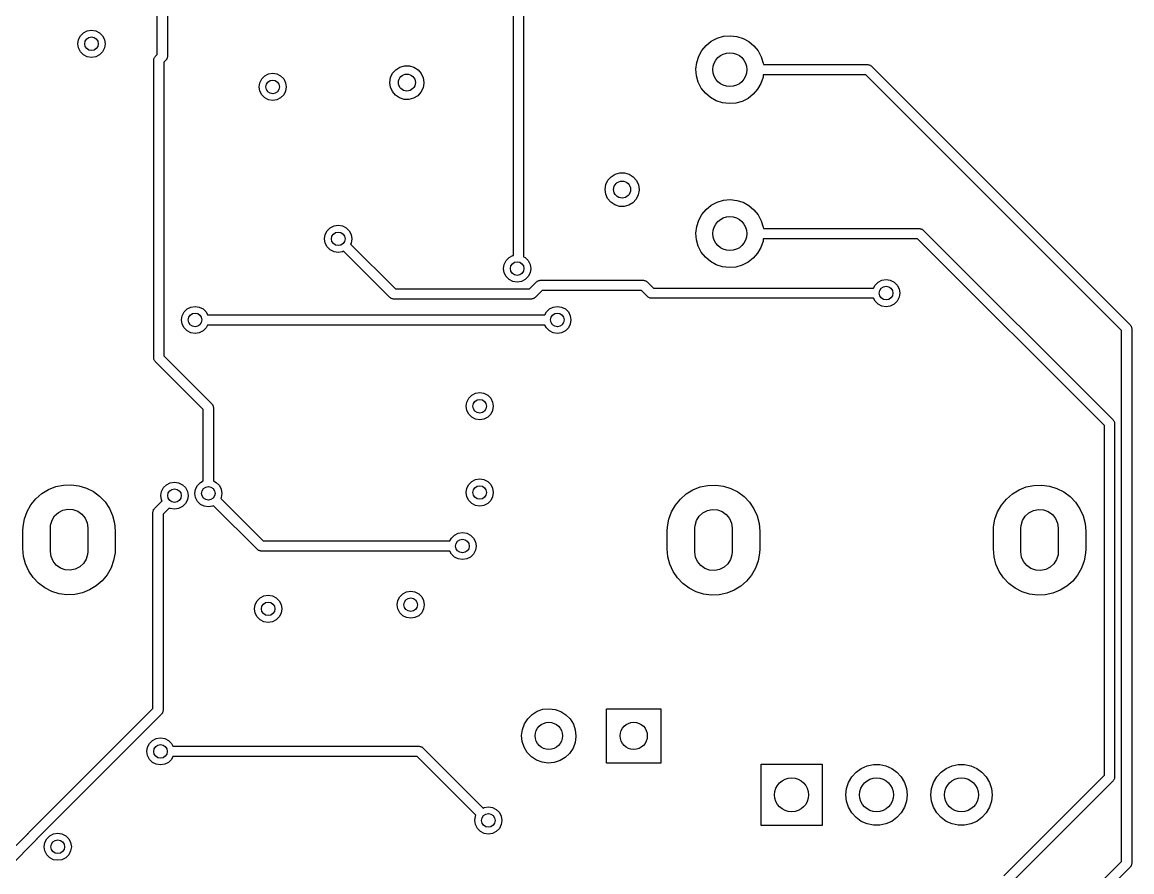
# Model space of a CAD drawing. Extents: x 74 to 207, y -143 to -33.
# Drawn here: x 172.97 to 205.64, y -116.57 to -91.57 of the extents above; entities that cross this region are included whole.
import ezdxf

# ---------------------------------------------------------------- set-up
doc = ezdxf.new("R2010")
doc.units = 0
doc.layers.add('BLACK', color=7, linetype='CONTINUOUS')

msp = doc.modelspace()

# ---------------------------------------------------------------- linework, layer by layer
at = {"layer": 'BLACK', "linetype": 'CONTINUOUS'}
for p, q in [((187.429, -98.4358), (187.429, -89.4701)), ((187.729, -89.408), (187.729, -98.4723)), ((176.939, -92.5209), (176.939, -89.7241)), ((177.239, -89.662), (177.239, -92.583)), ((174.882, -91.8216), (175.006, -91.802)), ((175.006, -91.802), (175.13, -91.8216)), ((174.606, -92.202), (174.626, -92.0784)), ((174.626, -92.0784), (174.682, -91.9669)), ((174.682, -91.9669), (174.771, -91.8784)), ((174.771, -91.8784), (174.882, -91.8216)), ((175.13, -91.8216), (175.241, -91.8784)), ((175.241, -91.8784), (175.33, -91.9669)), ((175.33, -91.9669), (175.386, -92.0784)), ((175.386, -92.0784), (175.406, -92.202)), ((193.102, -92.2495), (193.254, -92.1272)), ((193.254, -92.1272), (193.427, -92.0368)), ((193.427, -92.0368), (193.615, -91.9817)), ((193.615, -91.9817), (193.809, -91.964)), ((193.809, -91.964), (194.003, -91.9844)), ((194.003, -91.9844), (194.19, -92.0421)), ((194.19, -92.0421), (194.361, -92.135)), ((174.626, -92.3256), (174.606, -92.202)), ((174.682, -92.4371), (174.626, -92.3256)), ((174.771, -92.5256), (174.682, -92.4371)), ((175.33, -92.4371), (175.241, -92.5256)), ((175.386, -92.3256), (175.33, -92.4371)), ((175.406, -92.202), (175.386, -92.3256)), ((192.883, -92.5701), (192.977, -92.399)), ((192.977, -92.399), (193.102, -92.2495)), ((194.361, -92.135), (194.512, -92.2594)), ((194.512, -92.2594), (194.635, -92.4106)), ((194.635, -92.4106), (194.727, -92.5829)), ((174.882, -92.5824), (174.771, -92.5256)), ((175.006, -92.602), (174.882, -92.5824)), ((175.13, -92.5824), (175.006, -92.602)), ((175.241, -92.5256), (175.13, -92.5824)), ((176.837, -92.6846), (176.842, -92.6655)), ((176.837, -101.448), (176.837, -92.6846)), ((176.842, -92.6458), (176.852, -92.6287)), ((176.842, -92.6655), (176.842, -92.6458)), ((176.852, -92.6287), (176.857, -92.6096)), ((176.857, -92.6096), (176.871, -92.5956)), ((176.871, -92.5956), (176.881, -92.5785)), ((176.881, -92.5785), (176.939, -92.5209)), ((177.195, -92.6891), (177.137, -92.7467)), ((177.137, -92.7467), (177.137, -101.385)), ((177.205, -92.672), (177.195, -92.6891)), ((177.219, -92.658), (177.205, -92.672)), ((177.224, -92.6389), (177.219, -92.658)), ((177.234, -92.6218), (177.224, -92.6389)), ((177.239, -92.583), (177.234, -92.6021)), ((177.234, -92.6021), (177.234, -92.6218)), ((192.802, -92.95), (192.824, -92.7561)), ((192.824, -92.7561), (192.883, -92.5701)), ((194.727, -92.5829), (194.783, -92.7698)), ((194.783, -92.7698), (194.787, -92.814)), ((180.105, -93.1484), (180.216, -93.0916)), ((180.216, -93.0916), (180.34, -93.072)), ((180.34, -93.072), (180.464, -93.0916)), ((180.464, -93.0916), (180.575, -93.1484)), ((183.813, -93.1988), (183.873, -93.0705)), ((183.873, -93.0705), (183.967, -92.9642)), ((183.967, -92.9642), (184.087, -92.8886)), ((184.087, -92.8886), (184.223, -92.8496)), ((184.223, -92.8496), (184.365, -92.8505)), ((184.365, -92.8505), (184.501, -92.8911)), ((184.501, -92.8911), (184.62, -92.9682)), ((184.62, -92.9682), (184.712, -93.0756)), ((184.712, -93.0756), (184.771, -93.2047)), ((192.818, -93.1445), (192.802, -92.95)), ((194.787, -92.814), (197.866, -92.814)), ((197.866, -92.814), (197.885, -92.8191)), ((197.885, -92.8191), (197.905, -92.8191)), ((197.905, -92.8191), (197.922, -92.829)), ((197.922, -92.829), (197.941, -92.8341)), ((197.941, -92.8341), (197.955, -92.8481)), ((197.955, -92.8481), (197.972, -92.8579)), ((197.972, -92.8579), (205.592, -100.478)), ((179.94, -93.472), (179.96, -93.3484)), ((179.96, -93.3484), (180.016, -93.2369)), ((180.016, -93.2369), (180.105, -93.1484)), ((180.575, -93.1484), (180.664, -93.2369)), ((180.664, -93.2369), (180.72, -93.3484)), ((180.72, -93.3484), (180.74, -93.472)), ((183.791, -93.3389), (183.813, -93.1988)), ((183.809, -93.4795), (183.791, -93.3389)), ((184.791, -93.3572), (184.767, -93.497)), ((184.771, -93.2047), (184.791, -93.345)), ((184.791, -93.345), (184.791, -93.3572)), ((192.872, -93.3321), (192.818, -93.1445)), ((192.961, -93.5057), (192.872, -93.3321)), ((194.716, -93.3707), (194.619, -93.5404)), ((194.777, -93.1855), (194.716, -93.3707)), ((194.786, -93.114), (194.777, -93.1855)), ((197.804, -93.114), (194.786, -93.114)), ((205.336, -100.646), (197.804, -93.114)), ((179.96, -93.5956), (179.94, -93.472)), ((180.016, -93.7071), (179.96, -93.5956)), ((180.105, -93.7956), (180.016, -93.7071)), ((180.664, -93.7071), (180.575, -93.7956)), ((180.72, -93.5956), (180.664, -93.7071)), ((180.74, -93.472), (180.72, -93.5956)), ((183.866, -93.6092), (183.809, -93.4795)), ((183.958, -93.7177), (183.866, -93.6092)), ((184.076, -93.7963), (183.958, -93.7177)), ((184.61, -93.7297), (184.49, -93.8039)), ((184.705, -93.6246), (184.61, -93.7297)), ((184.767, -93.497), (184.705, -93.6246)), ((193.083, -93.6587), (192.961, -93.5057)), ((193.231, -93.7851), (193.083, -93.6587)), ((194.492, -93.6882), (194.338, -93.8083)), ((194.619, -93.5404), (194.492, -93.6882)), ((180.216, -93.8524), (180.105, -93.7956)), ((180.34, -93.872), (180.216, -93.8524)), ((180.464, -93.8524), (180.34, -93.872)), ((180.575, -93.7956), (180.464, -93.8524)), ((184.211, -93.8386), (184.076, -93.7963)), ((184.353, -93.8412), (184.211, -93.8386)), ((184.49, -93.8039), (184.353, -93.8412)), ((193.402, -93.8804), (193.231, -93.7851)), ((193.587, -93.9407), (193.402, -93.8804)), ((193.781, -93.9638), (193.587, -93.9407)), ((193.976, -93.9488), (193.781, -93.9638)), ((194.164, -93.8963), (193.976, -93.9488)), ((194.338, -93.8083), (194.164, -93.8963)), ((190.303, -96.1138), (190.423, -96.0382)), ((190.423, -96.0382), (190.559, -95.9992)), ((190.559, -95.9992), (190.701, -96.0001)), ((190.701, -96.0001), (190.837, -96.0407)), ((190.837, -96.0407), (190.956, -96.1178)), ((190.127, -96.4885), (190.149, -96.3484)), ((190.149, -96.3484), (190.209, -96.2201)), ((190.209, -96.2201), (190.303, -96.1138)), ((190.956, -96.1178), (191.048, -96.2252)), ((191.048, -96.2252), (191.107, -96.3543)), ((191.107, -96.3543), (191.127, -96.4946)), ((190.145, -96.6291), (190.127, -96.4885)), ((190.203, -96.7588), (190.145, -96.6291)), ((191.103, -96.6466), (191.042, -96.7742)), ((191.127, -96.5068), (191.103, -96.6466)), ((191.127, -96.4946), (191.127, -96.5068)), ((190.294, -96.8673), (190.203, -96.7588)), ((190.412, -96.9459), (190.294, -96.8673)), ((190.547, -96.9882), (190.412, -96.9459)), ((190.689, -96.9908), (190.547, -96.9882)), ((190.826, -96.9535), (190.689, -96.9908)), ((190.946, -96.8793), (190.826, -96.9535)), ((191.042, -96.7742), (190.946, -96.8793)), ((193.102, -97.0755), (193.254, -96.9532)), ((193.254, -96.9532), (193.427, -96.8628)), ((193.427, -96.8628), (193.615, -96.8077)), ((193.615, -96.8077), (193.809, -96.79)), ((193.809, -96.79), (194.003, -96.8104)), ((194.003, -96.8104), (194.19, -96.8681)), ((194.19, -96.8681), (194.361, -96.961)), ((194.361, -96.961), (194.512, -97.0854)), ((192.883, -97.3961), (192.977, -97.225)), ((192.977, -97.225), (193.102, -97.0755)), ((194.512, -97.0854), (194.635, -97.2366)), ((194.635, -97.2366), (194.727, -97.4089)), ((181.947, -97.7073), (182.035, -97.6188)), ((182.035, -97.6188), (182.147, -97.562)), ((182.147, -97.562), (182.27, -97.5424)), ((182.27, -97.5424), (182.394, -97.562)), ((182.394, -97.562), (182.506, -97.6188)), ((182.506, -97.6188), (182.594, -97.7073)), ((192.802, -97.776), (192.824, -97.5821)), ((192.824, -97.5821), (192.883, -97.3961)), ((194.727, -97.4089), (194.783, -97.5958)), ((194.783, -97.5958), (194.787, -97.64)), ((194.787, -97.64), (199.39, -97.64)), ((199.39, -97.64), (199.409, -97.6451)), ((199.409, -97.6451), (199.429, -97.6451)), ((199.429, -97.6451), (199.446, -97.655)), ((199.446, -97.655), (199.465, -97.6601)), ((199.465, -97.6601), (199.479, -97.6741)), ((199.479, -97.6741), (199.496, -97.6839)), ((199.496, -97.6839), (205.084, -103.272)), ((181.87, -97.9424), (181.89, -97.8188)), ((181.89, -98.066), (181.87, -97.9424)), ((181.89, -97.8188), (181.947, -97.7073)), ((182.594, -97.7073), (182.651, -97.8188)), ((182.651, -97.8188), (182.67, -97.9424)), ((182.67, -97.9424), (182.651, -98.066)), ((192.818, -97.9705), (192.802, -97.776)), ((192.872, -98.1581), (192.818, -97.9705)), ((194.777, -98.0115), (194.716, -98.1967)), ((194.786, -97.94), (194.777, -98.0115)), ((199.328, -97.94), (194.786, -97.94)), ((204.828, -103.44), (199.328, -97.94)), ((181.947, -98.1775), (181.89, -98.066)), ((182.035, -98.266), (181.947, -98.1775)), ((182.147, -98.3228), (182.035, -98.266)), ((182.27, -98.3424), (182.147, -98.3228)), ((182.394, -98.3228), (182.27, -98.3424)), ((182.424, -98.3077), (182.394, -98.3228)), ((183.79, -99.6741), (182.424, -98.3077)), ((182.651, -98.066), (182.636, -98.0956)), ((182.636, -98.0956), (183.958, -99.418)), ((192.961, -98.3317), (192.872, -98.1581)), ((193.083, -98.4847), (192.961, -98.3317)), ((194.716, -98.1967), (194.619, -98.3664)), ((187.158, -98.6949), (187.215, -98.5834)), ((187.215, -98.5834), (187.303, -98.4949)), ((187.303, -98.4949), (187.415, -98.4381)), ((187.415, -98.4381), (187.429, -98.4358)), ((187.729, -98.4723), (187.773, -98.4949)), ((187.773, -98.4949), (187.862, -98.5834)), ((187.862, -98.5834), (187.919, -98.6949)), ((193.231, -98.6111), (193.083, -98.4847)), ((193.402, -98.7064), (193.231, -98.6111)), ((194.338, -98.6343), (194.164, -98.7223)), ((194.492, -98.5142), (194.338, -98.6343)), ((194.619, -98.3664), (194.492, -98.5142)), ((187.138, -98.8185), (187.158, -98.6949)), ((187.158, -98.9421), (187.138, -98.8185)), ((187.215, -99.0536), (187.158, -98.9421)), ((187.919, -98.9421), (187.862, -99.0536)), ((187.919, -98.6949), (187.938, -98.8185)), ((187.938, -98.8185), (187.919, -98.9421)), ((193.587, -98.7667), (193.402, -98.7064)), ((193.781, -98.7898), (193.587, -98.7667)), ((193.976, -98.7748), (193.781, -98.7898)), ((194.164, -98.7223), (193.976, -98.7748)), ((187.303, -99.1421), (187.215, -99.0536)), ((187.415, -99.1989), (187.303, -99.1421)), ((187.538, -99.2185), (187.415, -99.1989)), ((187.662, -99.1989), (187.538, -99.2185)), ((187.773, -99.1421), (187.662, -99.1989)), ((187.862, -99.0536), (187.773, -99.1421)), ((187.898, -99.418), (188.108, -99.2079)), ((188.108, -99.2079), (188.125, -99.1981)), ((188.125, -99.1981), (188.139, -99.1841)), ((188.139, -99.1841), (188.158, -99.179)), ((188.158, -99.179), (188.175, -99.1691)), ((188.175, -99.1691), (188.195, -99.1691)), ((188.195, -99.1691), (188.214, -99.164)), ((188.214, -99.164), (191.262, -99.164)), ((191.262, -99.164), (191.281, -99.1691)), ((191.281, -99.1691), (191.301, -99.1691)), ((191.301, -99.1691), (191.318, -99.179)), ((191.318, -99.179), (191.337, -99.1841)), ((191.337, -99.1841), (191.351, -99.1981)), ((191.351, -99.1981), (191.368, -99.2079)), ((191.368, -99.2079), (191.551, -99.3908)), ((198.034, -99.3908), (198.078, -99.3057)), ((198.078, -99.3057), (198.166, -99.2172)), ((198.166, -99.2172), (198.278, -99.1604)), ((198.278, -99.1604), (198.401, -99.1408)), ((198.401, -99.1408), (198.525, -99.1604)), ((198.525, -99.1604), (198.636, -99.2172)), ((198.636, -99.2172), (198.725, -99.3057)), ((198.725, -99.3057), (198.782, -99.4172)), ((183.958, -99.418), (187.898, -99.418)), ((188.276, -99.464), (188.066, -99.6741)), ((191.2, -99.464), (188.276, -99.464)), ((191.383, -99.6469), (191.2, -99.464)), ((191.551, -99.3908), (198.034, -99.3908)), ((198.782, -99.4172), (198.801, -99.5408)), ((198.801, -99.5408), (198.782, -99.6644)), ((177.819, -100.006), (177.93, -99.9496)), ((177.93, -99.9496), (178.054, -99.93)), ((178.054, -99.93), (178.178, -99.9496)), ((178.178, -99.9496), (178.289, -100.006)), ((183.807, -99.6839), (183.79, -99.6741)), ((183.821, -99.6979), (183.807, -99.6839)), ((183.84, -99.703), (183.821, -99.6979)), ((183.857, -99.7129), (183.84, -99.703)), ((183.877, -99.7129), (183.857, -99.7129)), ((183.896, -99.718), (183.877, -99.7129)), ((187.96, -99.718), (183.896, -99.718)), ((187.979, -99.7129), (187.96, -99.718)), ((187.999, -99.7129), (187.979, -99.7129)), ((188.016, -99.703), (187.999, -99.7129)), ((188.035, -99.6979), (188.016, -99.703)), ((188.049, -99.6839), (188.035, -99.6979)), ((188.066, -99.6741), (188.049, -99.6839)), ((188.487, -100.006), (188.598, -99.9496)), ((188.598, -99.9496), (188.722, -99.93)), ((188.722, -99.93), (188.846, -99.9496)), ((188.846, -99.9496), (188.957, -100.006)), ((191.4, -99.6568), (191.383, -99.6469)), ((191.414, -99.6707), (191.4, -99.6568)), ((191.433, -99.6758), (191.414, -99.6707)), ((191.45, -99.6857), (191.433, -99.6758)), ((191.47, -99.6857), (191.45, -99.6857)), ((191.489, -99.6908), (191.47, -99.6857)), ((198.034, -99.6908), (191.489, -99.6908)), ((198.078, -99.7759), (198.034, -99.6908)), ((198.166, -99.8644), (198.078, -99.7759)), ((198.278, -99.9212), (198.166, -99.8644)), ((198.401, -99.9408), (198.278, -99.9212)), ((198.525, -99.9212), (198.401, -99.9408)), ((198.636, -99.8644), (198.525, -99.9212)), ((198.725, -99.7759), (198.636, -99.8644)), ((198.782, -99.6644), (198.725, -99.7759)), ((177.654, -100.33), (177.674, -100.206)), ((177.674, -100.206), (177.73, -100.095)), ((177.73, -100.095), (177.819, -100.006)), ((178.289, -100.006), (178.378, -100.095)), ((178.378, -100.095), (178.421, -100.18)), ((178.421, -100.18), (188.355, -100.18)), ((188.355, -100.18), (188.398, -100.095)), ((188.398, -100.095), (188.487, -100.006)), ((188.957, -100.006), (189.046, -100.095)), ((189.046, -100.095), (189.102, -100.206)), ((189.102, -100.206), (189.122, -100.33)), ((177.674, -100.454), (177.654, -100.33)), ((177.73, -100.565), (177.674, -100.454)), ((177.819, -100.654), (177.73, -100.565)), ((178.378, -100.565), (178.289, -100.654)), ((178.421, -100.48), (178.378, -100.565)), ((188.355, -100.48), (178.421, -100.48)), ((188.398, -100.565), (188.355, -100.48)), ((188.487, -100.654), (188.398, -100.565)), ((189.046, -100.565), (188.957, -100.654)), ((189.102, -100.454), (189.046, -100.565)), ((189.122, -100.33), (189.102, -100.454)), ((205.592, -100.478), (205.602, -100.495)), ((205.602, -100.495), (205.616, -100.509)), ((205.616, -100.509), (205.621, -100.528)), ((205.621, -100.528), (205.631, -100.545)), ((205.631, -100.545), (205.631, -100.565)), ((205.631, -100.565), (205.636, -100.584)), ((205.636, -100.584), (205.636, -116.332)), ((177.93, -100.71), (177.819, -100.654)), ((178.054, -100.73), (177.93, -100.71)), ((178.178, -100.71), (178.054, -100.73)), ((178.289, -100.654), (178.178, -100.71)), ((188.598, -100.71), (188.487, -100.654)), ((188.722, -100.73), (188.598, -100.71)), ((188.846, -100.71), (188.722, -100.73)), ((188.957, -100.654), (188.846, -100.71)), ((205.336, -116.27), (205.336, -100.646)), ((176.842, -101.467), (176.837, -101.448)), ((176.842, -101.486), (176.842, -101.467)), ((176.852, -101.504), (176.842, -101.486)), ((176.857, -101.523), (176.852, -101.504)), ((176.871, -101.537), (176.857, -101.523)), ((176.881, -101.554), (176.871, -101.537)), ((178.296, -102.969), (176.881, -101.554)), ((177.137, -101.385), (178.552, -102.8)), ((186.112, -102.635), (186.201, -102.546)), ((186.201, -102.546), (186.312, -102.49)), ((186.312, -102.49), (186.436, -102.47)), ((186.436, -102.47), (186.56, -102.49)), ((186.56, -102.49), (186.671, -102.546)), ((186.671, -102.546), (186.76, -102.635)), ((178.552, -102.8), (178.562, -102.817)), ((178.562, -102.817), (178.576, -102.831)), ((178.576, -102.831), (178.581, -102.85)), ((178.581, -102.85), (178.591, -102.868)), ((178.591, -102.868), (178.591, -102.887)), ((178.591, -102.887), (178.596, -102.906)), ((178.596, -102.906), (178.596, -105.067)), ((186.036, -102.87), (186.056, -102.746)), ((186.056, -102.994), (186.036, -102.87)), ((186.056, -102.746), (186.112, -102.635)), ((186.76, -102.635), (186.816, -102.746)), ((186.816, -102.746), (186.836, -102.87)), ((186.836, -102.87), (186.816, -102.994)), ((178.296, -105.067), (178.296, -102.969)), ((186.112, -103.105), (186.056, -102.994)), ((186.201, -103.194), (186.112, -103.105)), ((186.312, -103.25), (186.201, -103.194)), ((186.671, -103.194), (186.56, -103.25)), ((186.76, -103.105), (186.671, -103.194)), ((186.816, -102.994), (186.76, -103.105)), ((186.436, -103.27), (186.312, -103.25)), ((186.56, -103.25), (186.436, -103.27)), ((204.828, -113.73), (204.828, -103.44)), ((205.084, -103.272), (205.094, -103.289)), ((205.094, -103.289), (205.108, -103.303)), ((205.108, -103.303), (205.113, -103.322)), ((205.113, -103.322), (205.123, -103.339)), ((205.123, -103.339), (205.123, -103.359)), ((205.123, -103.359), (205.128, -103.378)), ((205.128, -103.378), (205.128, -113.792)), ((173.954, -105.237), (174.179, -105.19)), ((174.179, -105.19), (174.409, -105.182)), ((174.409, -105.182), (174.637, -105.212)), ((177.125, -105.267), (177.214, -105.179)), ((177.214, -105.179), (177.325, -105.122)), ((177.325, -105.122), (177.449, -105.102)), ((177.449, -105.102), (177.572, -105.122)), ((177.572, -105.122), (177.684, -105.179)), ((177.684, -105.179), (177.772, -105.267)), ((178.066, -105.311), (178.122, -105.199)), ((178.122, -105.199), (178.211, -105.111)), ((178.211, -105.111), (178.296, -105.067)), ((178.596, -105.067), (178.681, -105.111)), ((178.681, -105.111), (178.77, -105.199)), ((178.77, -105.199), (178.826, -105.311)), ((186.056, -105.286), (186.112, -105.175)), ((186.112, -105.175), (186.201, -105.086)), ((186.201, -105.086), (186.312, -105.03)), ((186.312, -105.03), (186.436, -105.01)), ((186.436, -105.01), (186.56, -105.03)), ((186.56, -105.03), (186.671, -105.086)), ((186.671, -105.086), (186.76, -105.175)), ((186.76, -105.175), (186.816, -105.286)), ((192.929, -105.247), (193.154, -105.2)), ((193.154, -105.2), (193.384, -105.192)), ((193.384, -105.192), (193.612, -105.222)), ((202.529, -105.247), (202.754, -105.2)), ((202.754, -105.2), (202.984, -105.192)), ((202.984, -105.192), (203.212, -105.222)), ((173.37, -105.592), (173.544, -105.441)), ((173.544, -105.441), (173.74, -105.322)), ((173.74, -105.322), (173.954, -105.237)), ((174.637, -105.212), (174.857, -105.28)), ((174.857, -105.28), (175.062, -105.384)), ((175.062, -105.384), (175.246, -105.521)), ((175.246, -105.521), (175.405, -105.688)), ((177.049, -105.502), (177.068, -105.379)), ((177.068, -105.626), (177.049, -105.502)), ((177.068, -105.379), (177.125, -105.267)), ((177.772, -105.267), (177.829, -105.379)), ((177.829, -105.379), (177.849, -105.502)), ((177.849, -105.502), (177.829, -105.626)), ((178.046, -105.434), (178.066, -105.311)), ((178.066, -105.558), (178.046, -105.434)), ((178.826, -105.311), (178.846, -105.434)), ((178.846, -105.434), (178.826, -105.558)), ((186.036, -105.41), (186.056, -105.286)), ((186.056, -105.534), (186.036, -105.41)), ((186.816, -105.286), (186.836, -105.41)), ((186.836, -105.41), (186.816, -105.534)), ((192.345, -105.602), (192.519, -105.451)), ((192.519, -105.451), (192.715, -105.332)), ((192.715, -105.332), (192.929, -105.247)), ((193.612, -105.222), (193.832, -105.29)), ((193.832, -105.29), (194.037, -105.394)), ((194.037, -105.394), (194.221, -105.531)), ((201.945, -105.602), (202.119, -105.451)), ((202.119, -105.451), (202.315, -105.332)), ((202.315, -105.332), (202.529, -105.247)), ((203.212, -105.222), (203.432, -105.29)), ((203.432, -105.29), (203.637, -105.394)), ((203.637, -105.394), (203.821, -105.531)), ((173.11, -105.97), (173.224, -105.77)), ((173.224, -105.77), (173.37, -105.592)), ((175.405, -105.688), (175.533, -105.879)), ((176.856, -105.883), (177.083, -105.655)), ((177.083, -105.655), (177.068, -105.626)), ((177.684, -105.826), (177.572, -105.883)), ((177.772, -105.737), (177.684, -105.826)), ((177.829, -105.626), (177.772, -105.737)), ((178.122, -105.67), (178.066, -105.558)), ((178.211, -105.758), (178.122, -105.67)), ((178.322, -105.815), (178.211, -105.758)), ((178.446, -105.834), (178.322, -105.815)), ((178.57, -105.815), (178.446, -105.834)), ((178.599, -105.8), (178.57, -105.815)), ((179.89, -107.091), (178.599, -105.8)), ((178.826, -105.558), (178.811, -105.588)), ((178.811, -105.588), (180.058, -106.835)), ((186.112, -105.645), (186.056, -105.534)), ((186.201, -105.734), (186.112, -105.645)), ((186.312, -105.79), (186.201, -105.734)), ((186.436, -105.81), (186.312, -105.79)), ((186.56, -105.79), (186.436, -105.81)), ((186.671, -105.734), (186.56, -105.79)), ((186.76, -105.645), (186.671, -105.734)), ((186.816, -105.534), (186.76, -105.645)), ((192.085, -105.98), (192.199, -105.78)), ((192.199, -105.78), (192.345, -105.602)), ((194.221, -105.531), (194.38, -105.698)), ((194.38, -105.698), (194.508, -105.889)), ((201.685, -105.98), (201.799, -105.78)), ((201.799, -105.78), (201.945, -105.602)), ((203.821, -105.531), (203.98, -105.698)), ((203.98, -105.698), (204.108, -105.889)), ((173.032, -106.186), (173.11, -105.97)), ((173.843, -106.226), (173.921, -106.099)), ((173.921, -106.099), (174.031, -105.998)), ((174.031, -105.998), (174.164, -105.931)), ((174.164, -105.931), (174.31, -105.901)), ((174.31, -105.901), (174.459, -105.912)), ((174.459, -105.912), (174.6, -105.963)), ((174.6, -105.963), (174.722, -106.049)), ((174.722, -106.049), (174.815, -106.165)), ((174.815, -106.165), (174.875, -106.302)), ((175.533, -105.879), (175.628, -106.088)), ((175.628, -106.088), (175.686, -106.311)), ((176.812, -105.989), (176.817, -105.97)), ((176.812, -111.765), (176.812, -105.989)), ((176.817, -105.95), (176.827, -105.933)), ((176.817, -105.97), (176.817, -105.95)), ((176.827, -105.933), (176.832, -105.914)), ((176.832, -105.914), (176.846, -105.9)), ((176.846, -105.9), (176.856, -105.883)), ((177.296, -105.868), (177.112, -106.051)), ((177.112, -106.051), (177.112, -111.827)), ((177.325, -105.883), (177.296, -105.868)), ((177.449, -105.902), (177.325, -105.883)), ((177.572, -105.883), (177.449, -105.902)), ((192.007, -106.196), (192.085, -105.98)), ((192.818, -106.236), (192.896, -106.109)), ((192.896, -106.109), (193.006, -106.008)), ((193.006, -106.008), (193.139, -105.941)), ((193.139, -105.941), (193.285, -105.911)), ((193.285, -105.911), (193.434, -105.922)), ((193.434, -105.922), (193.575, -105.973)), ((193.575, -105.973), (193.697, -106.059)), ((193.697, -106.059), (193.79, -106.175)), ((193.79, -106.175), (193.85, -106.312)), ((194.508, -105.889), (194.603, -106.098)), ((194.603, -106.098), (194.661, -106.321)), ((201.607, -106.196), (201.685, -105.98)), ((202.418, -106.236), (202.496, -106.109)), ((202.496, -106.109), (202.606, -106.008)), ((202.606, -106.008), (202.739, -105.941)), ((202.739, -105.941), (202.885, -105.911)), ((202.885, -105.911), (203.034, -105.922)), ((203.034, -105.922), (203.175, -105.973)), ((203.175, -105.973), (203.297, -106.059)), ((203.297, -106.059), (203.39, -106.175)), ((203.39, -106.175), (203.45, -106.312)), ((204.108, -105.889), (204.203, -106.098)), ((204.203, -106.098), (204.261, -106.321)), ((172.985, -106.54), (172.991, -106.412)), ((172.991, -106.412), (173.032, -106.186)), ((173.795, -106.45), (173.801, -106.37)), ((173.795, -107.15), (173.795, -106.45)), ((173.801, -106.37), (173.843, -106.226)), ((174.875, -106.302), (174.895, -106.45)), ((174.895, -106.45), (174.895, -107.15)), ((175.686, -106.311), (175.705, -106.54)), ((191.96, -106.55), (191.966, -106.422)), ((191.966, -106.422), (192.007, -106.196)), ((192.77, -106.46), (192.776, -106.38)), ((192.77, -107.16), (192.77, -106.46)), ((192.776, -106.38), (192.818, -106.236)), ((193.85, -106.312), (193.87, -106.46)), ((193.87, -106.46), (193.87, -107.16)), ((194.661, -106.321), (194.68, -106.55)), ((201.56, -106.55), (201.566, -106.422)), ((201.566, -106.422), (201.607, -106.196)), ((202.37, -106.46), (202.376, -106.38)), ((202.37, -107.16), (202.37, -106.46)), ((202.376, -106.38), (202.418, -106.236)), ((203.45, -106.312), (203.47, -106.46)), ((203.47, -106.46), (203.47, -107.16)), ((204.261, -106.321), (204.28, -106.55)), ((172.985, -107.06), (172.985, -106.54)), ((175.705, -106.54), (175.705, -107.06)), ((185.561, -106.835), (185.604, -106.75)), ((185.604, -106.75), (185.693, -106.661)), ((185.693, -106.661), (185.804, -106.604)), ((185.804, -106.604), (185.928, -106.585)), ((185.928, -106.585), (186.052, -106.604)), ((186.052, -106.604), (186.163, -106.661)), ((186.163, -106.661), (186.252, -106.75)), ((186.252, -106.75), (186.308, -106.861)), ((191.96, -107.07), (191.96, -106.55)), ((194.68, -106.55), (194.68, -107.07)), ((201.56, -107.07), (201.56, -106.55)), ((204.28, -106.55), (204.28, -107.07)), ((173.004, -107.289), (172.985, -107.06)), ((173.815, -107.298), (173.795, -107.15)), ((174.895, -107.15), (174.889, -107.23)), ((175.705, -107.06), (175.699, -107.188)), ((179.907, -107.101), (179.89, -107.091)), ((179.921, -107.115), (179.907, -107.101)), ((179.94, -107.12), (179.921, -107.115)), ((179.958, -107.13), (179.94, -107.12)), ((179.977, -107.13), (179.958, -107.13)), ((179.996, -107.135), (179.977, -107.13)), ((185.561, -107.135), (179.996, -107.135)), ((180.058, -106.835), (185.561, -106.835)), ((185.604, -107.22), (185.561, -107.135)), ((186.308, -107.108), (186.252, -107.22)), ((186.308, -106.861), (186.328, -106.985)), ((186.328, -106.985), (186.308, -107.108)), ((191.979, -107.299), (191.96, -107.07)), ((192.79, -107.308), (192.77, -107.16)), ((193.87, -107.16), (193.864, -107.24)), ((194.68, -107.07), (194.674, -107.198)), ((201.579, -107.299), (201.56, -107.07)), ((202.39, -107.308), (202.37, -107.16)), ((203.47, -107.16), (203.464, -107.24)), ((204.28, -107.07), (204.274, -107.198)), ((173.062, -107.512), (173.004, -107.289)), ((173.875, -107.435), (173.815, -107.298)), ((173.968, -107.551), (173.875, -107.435)), ((174.847, -107.374), (174.769, -107.501)), ((174.889, -107.23), (174.847, -107.374)), ((175.658, -107.414), (175.58, -107.63)), ((175.699, -107.188), (175.658, -107.414)), ((185.693, -107.308), (185.604, -107.22)), ((185.804, -107.365), (185.693, -107.308)), ((185.928, -107.385), (185.804, -107.365)), ((186.052, -107.365), (185.928, -107.385)), ((186.163, -107.308), (186.052, -107.365)), ((186.252, -107.22), (186.163, -107.308)), ((192.037, -107.522), (191.979, -107.299)), ((192.85, -107.445), (192.79, -107.308)), ((192.943, -107.561), (192.85, -107.445)), ((193.822, -107.384), (193.744, -107.511)), ((193.864, -107.24), (193.822, -107.384)), ((194.633, -107.424), (194.555, -107.64)), ((194.674, -107.198), (194.633, -107.424)), ((201.637, -107.522), (201.579, -107.299)), ((202.45, -107.445), (202.39, -107.308)), ((202.543, -107.561), (202.45, -107.445)), ((203.422, -107.384), (203.344, -107.511)), ((203.464, -107.24), (203.422, -107.384)), ((204.233, -107.424), (204.155, -107.64)), ((204.274, -107.198), (204.233, -107.424)), ((173.157, -107.721), (173.062, -107.512)), ((173.285, -107.912), (173.157, -107.721)), ((174.09, -107.637), (173.968, -107.551)), ((174.231, -107.688), (174.09, -107.637)), ((174.38, -107.699), (174.231, -107.688)), ((174.526, -107.669), (174.38, -107.699)), ((174.659, -107.602), (174.526, -107.669)), ((174.769, -107.501), (174.659, -107.602)), ((175.58, -107.63), (175.466, -107.83)), ((192.132, -107.731), (192.037, -107.522)), ((192.26, -107.922), (192.132, -107.731)), ((193.065, -107.647), (192.943, -107.561)), ((193.206, -107.698), (193.065, -107.647)), ((193.355, -107.709), (193.206, -107.698)), ((193.501, -107.679), (193.355, -107.709)), ((193.634, -107.612), (193.501, -107.679)), ((193.744, -107.511), (193.634, -107.612)), ((194.555, -107.64), (194.441, -107.84)), ((201.732, -107.731), (201.637, -107.522)), ((201.86, -107.922), (201.732, -107.731)), ((202.665, -107.647), (202.543, -107.561)), ((202.806, -107.698), (202.665, -107.647)), ((202.955, -107.709), (202.806, -107.698)), ((203.101, -107.679), (202.955, -107.709)), ((203.234, -107.612), (203.101, -107.679)), ((203.344, -107.511), (203.234, -107.612)), ((204.155, -107.64), (204.041, -107.84)), ((173.444, -108.079), (173.285, -107.912)), ((173.628, -108.216), (173.444, -108.079)), ((175.32, -108.008), (175.146, -108.159)), ((175.466, -107.83), (175.32, -108.008)), ((192.419, -108.089), (192.26, -107.922)), ((192.603, -108.226), (192.419, -108.089)), ((194.295, -108.018), (194.121, -108.169)), ((194.441, -107.84), (194.295, -108.018)), ((202.019, -108.089), (201.86, -107.922)), ((202.203, -108.226), (202.019, -108.089)), ((203.895, -108.018), (203.721, -108.169)), ((204.041, -107.84), (203.895, -108.018)), ((173.833, -108.32), (173.628, -108.216)), ((174.053, -108.388), (173.833, -108.32)), ((174.281, -108.418), (174.053, -108.388)), ((174.511, -108.41), (174.281, -108.418)), ((174.736, -108.363), (174.511, -108.41)), ((174.95, -108.278), (174.736, -108.363)), ((175.146, -108.159), (174.95, -108.278)), ((179.972, -108.51), (180.084, -108.453)), ((180.084, -108.453), (180.207, -108.433)), ((180.207, -108.433), (180.331, -108.453)), ((180.331, -108.453), (180.442, -108.51)), ((184.08, -108.477), (184.169, -108.388)), ((184.169, -108.388), (184.28, -108.332)), ((184.28, -108.332), (184.404, -108.312)), ((184.404, -108.312), (184.528, -108.332)), ((184.528, -108.332), (184.639, -108.388)), ((184.639, -108.388), (184.728, -108.477)), ((192.808, -108.33), (192.603, -108.226)), ((193.028, -108.398), (192.808, -108.33)), ((193.256, -108.428), (193.028, -108.398)), ((193.486, -108.42), (193.256, -108.428)), ((193.711, -108.373), (193.486, -108.42)), ((193.925, -108.288), (193.711, -108.373)), ((194.121, -108.169), (193.925, -108.288)), ((202.408, -108.33), (202.203, -108.226)), ((202.628, -108.398), (202.408, -108.33)), ((202.856, -108.428), (202.628, -108.398)), ((203.086, -108.42), (202.856, -108.428)), ((203.311, -108.373), (203.086, -108.42)), ((203.525, -108.288), (203.311, -108.373)), ((203.721, -108.169), (203.525, -108.288)), ((179.807, -108.833), (179.827, -108.71)), ((179.827, -108.71), (179.884, -108.598)), ((179.884, -108.598), (179.972, -108.51)), ((180.442, -108.51), (180.531, -108.598)), ((180.531, -108.598), (180.588, -108.71)), ((180.588, -108.71), (180.607, -108.833)), ((184.004, -108.712), (184.024, -108.588)), ((184.024, -108.836), (184.004, -108.712)), ((184.024, -108.588), (184.08, -108.477)), ((184.728, -108.477), (184.784, -108.588)), ((184.784, -108.588), (184.804, -108.712)), ((184.804, -108.712), (184.784, -108.836)), ((179.827, -108.957), (179.807, -108.833)), ((179.884, -109.068), (179.827, -108.957)), ((179.972, -109.157), (179.884, -109.068)), ((180.531, -109.068), (180.442, -109.157)), ((180.588, -108.957), (180.531, -109.068)), ((180.607, -108.833), (180.588, -108.957)), ((184.08, -108.947), (184.024, -108.836)), ((184.169, -109.036), (184.08, -108.947)), ((184.28, -109.092), (184.169, -109.036)), ((184.404, -109.112), (184.28, -109.092)), ((184.528, -109.092), (184.404, -109.112)), ((184.639, -109.036), (184.528, -109.092)), ((184.728, -108.947), (184.639, -109.036)), ((184.784, -108.836), (184.728, -108.947)), ((180.084, -109.214), (179.972, -109.157)), ((180.207, -109.233), (180.084, -109.214)), ((180.331, -109.214), (180.207, -109.233)), ((180.442, -109.157), (180.331, -109.214)), ((173.156, -115.42), (176.812, -111.765)), ((177.068, -111.933), (173.393, -115.607)), ((177.078, -111.916), (177.068, -111.933)), ((177.092, -111.902), (177.078, -111.916)), ((177.097, -111.883), (177.092, -111.902)), ((177.107, -111.866), (177.097, -111.883)), ((177.112, -111.827), (177.107, -111.846)), ((177.107, -111.846), (177.107, -111.866)), ((187.851, -112.067), (187.979, -111.942)), ((187.979, -111.942), (188.131, -111.849)), ((188.131, -111.849), (188.299, -111.791)), ((188.299, -111.791), (188.477, -111.773)), ((188.477, -111.773), (188.654, -111.794)), ((188.654, -111.794), (188.822, -111.854)), ((188.822, -111.854), (188.972, -111.949)), ((188.972, -111.949), (189.098, -112.076)), ((190.171, -113.373), (190.171, -111.773)), ((190.171, -111.773), (191.771, -111.773)), ((191.771, -111.773), (191.771, -113.373)), ((187.671, -112.562), (187.694, -112.385)), ((187.694, -112.385), (187.755, -112.217)), ((187.755, -112.217), (187.851, -112.067)), ((189.098, -112.076), (189.193, -112.227)), ((189.193, -112.227), (189.251, -112.396)), ((176.714, -112.795), (176.803, -112.706)), ((176.803, -112.706), (176.914, -112.65)), ((176.914, -112.65), (177.038, -112.63)), ((177.038, -112.63), (177.162, -112.65)), ((177.162, -112.65), (177.273, -112.706)), ((177.273, -112.706), (177.362, -112.795)), ((187.689, -112.739), (187.671, -112.562)), ((189.271, -112.595), (189.246, -112.772)), ((189.251, -112.396), (189.271, -112.573)), ((189.271, -112.573), (189.271, -112.595)), ((176.638, -113.03), (176.658, -112.906)), ((176.658, -113.154), (176.638, -113.03)), ((176.658, -112.906), (176.714, -112.795)), ((177.362, -112.795), (177.405, -112.88)), ((177.405, -112.88), (184.658, -112.88)), ((184.658, -112.88), (184.677, -112.885)), ((184.677, -112.885), (184.697, -112.885)), ((184.697, -112.885), (184.714, -112.895)), ((184.714, -112.895), (184.733, -112.9)), ((184.733, -112.9), (184.747, -112.914)), ((184.747, -112.914), (184.764, -112.924)), ((184.764, -112.924), (186.537, -114.697)), ((187.745, -112.908), (187.689, -112.739)), ((187.837, -113.061), (187.745, -112.908)), ((189.183, -112.938), (189.084, -113.087)), ((189.246, -112.772), (189.183, -112.938)), ((176.714, -113.265), (176.658, -113.154)), ((176.803, -113.354), (176.714, -113.265)), ((176.914, -113.41), (176.803, -113.354)), ((177.273, -113.354), (177.162, -113.41)), ((177.362, -113.265), (177.273, -113.354)), ((177.405, -113.18), (177.362, -113.265)), ((184.596, -113.18), (177.405, -113.18)), ((186.325, -114.909), (184.596, -113.18)), ((187.961, -113.189), (187.837, -113.061)), ((188.11, -113.287), (187.961, -113.189)), ((188.278, -113.349), (188.11, -113.287)), ((188.454, -113.373), (188.278, -113.349)), ((188.632, -113.356), (188.454, -113.373)), ((188.802, -113.301), (188.632, -113.356)), ((188.955, -113.21), (188.802, -113.301)), ((189.084, -113.087), (188.955, -113.21)), ((177.038, -113.43), (176.914, -113.41)), ((177.162, -113.41), (177.038, -113.43)), ((191.771, -113.373), (190.171, -113.373)), ((194.72, -115.21), (194.72, -113.41)), ((194.72, -113.41), (196.52, -113.41)), ((196.52, -113.41), (196.52, -115.21)), ((197.392, -113.781), (197.518, -113.641)), ((197.518, -113.641), (197.67, -113.531)), ((197.67, -113.531), (197.842, -113.454)), ((197.842, -113.454), (198.026, -113.415)), ((198.026, -113.415), (198.214, -113.415)), ((198.214, -113.415), (198.398, -113.454)), ((198.398, -113.454), (198.57, -113.531)), ((198.57, -113.531), (198.722, -113.641)), ((198.722, -113.641), (198.848, -113.781)), ((199.892, -113.781), (200.018, -113.641)), ((200.018, -113.641), (200.17, -113.531)), ((200.17, -113.531), (200.342, -113.454)), ((200.342, -113.454), (200.526, -113.415)), ((200.526, -113.415), (200.714, -113.415)), ((200.714, -113.415), (200.898, -113.454)), ((200.898, -113.454), (201.07, -113.531)), ((201.07, -113.531), (201.222, -113.641)), ((201.222, -113.641), (201.348, -113.781)), ((197.24, -114.123), (197.298, -113.944)), ((197.298, -113.944), (197.392, -113.781)), ((198.848, -113.781), (198.942, -113.944)), ((198.942, -113.944), (199, -114.123)), ((199.74, -114.123), (199.798, -113.944)), ((199.798, -113.944), (199.892, -113.781)), ((201.348, -113.781), (201.442, -113.944)), ((201.442, -113.944), (201.5, -114.123)), ((201.868, -116.69), (204.828, -113.73)), ((205.084, -113.898), (202.036, -116.946)), ((205.094, -113.881), (205.084, -113.898)), ((205.108, -113.867), (205.094, -113.881)), ((205.113, -113.848), (205.108, -113.867)), ((205.123, -113.831), (205.113, -113.848)), ((205.128, -113.792), (205.123, -113.811)), ((205.123, -113.811), (205.123, -113.831)), ((197.22, -114.31), (197.24, -114.123)), ((197.24, -114.497), (197.22, -114.31)), ((199, -114.123), (199.02, -114.31)), ((199.02, -114.31), (199, -114.497)), ((199.72, -114.31), (199.74, -114.123)), ((199.74, -114.497), (199.72, -114.31)), ((201.5, -114.123), (201.52, -114.31)), ((201.52, -114.31), (201.5, -114.497)), ((186.566, -114.682), (186.69, -114.662)), ((186.69, -114.662), (186.814, -114.682)), ((197.298, -114.676), (197.24, -114.497)), ((199, -114.497), (198.942, -114.676)), ((199.798, -114.676), (199.74, -114.497)), ((201.5, -114.497), (201.442, -114.676)), ((186.29, -115.062), (186.31, -114.938)), ((186.31, -114.938), (186.325, -114.909)), ((186.537, -114.697), (186.566, -114.682)), ((186.814, -114.682), (186.925, -114.738)), ((186.925, -114.738), (187.014, -114.827)), ((187.014, -114.827), (187.07, -114.938)), ((187.07, -114.938), (187.09, -115.062)), ((197.392, -114.839), (197.298, -114.676)), ((197.518, -114.979), (197.392, -114.839)), ((197.67, -115.089), (197.518, -114.979)), ((198.722, -114.979), (198.57, -115.089)), ((198.848, -114.839), (198.722, -114.979)), ((198.942, -114.676), (198.848, -114.839)), ((199.892, -114.839), (199.798, -114.676)), ((200.018, -114.979), (199.892, -114.839)), ((200.17, -115.089), (200.018, -114.979)), ((201.222, -114.979), (201.07, -115.089)), ((201.348, -114.839), (201.222, -114.979)), ((201.442, -114.676), (201.348, -114.839)), ((186.31, -115.186), (186.29, -115.062)), ((186.366, -115.297), (186.31, -115.186)), ((186.455, -115.386), (186.366, -115.297)), ((187.014, -115.297), (186.925, -115.386)), ((187.07, -115.186), (187.014, -115.297)), ((187.09, -115.062), (187.07, -115.186)), ((196.52, -115.21), (194.72, -115.21)), ((197.842, -115.166), (197.67, -115.089)), ((198.026, -115.205), (197.842, -115.166)), ((198.214, -115.205), (198.026, -115.205)), ((198.398, -115.166), (198.214, -115.205)), ((198.57, -115.089), (198.398, -115.166)), ((200.342, -115.166), (200.17, -115.089)), ((200.526, -115.205), (200.342, -115.166)), ((200.714, -115.205), (200.526, -115.205)), ((200.898, -115.166), (200.714, -115.205)), ((201.07, -115.089), (200.898, -115.166)), ((172.429, -116.157), (173.132, -115.454)), ((173.369, -115.642), (172.597, -116.413)), ((173.132, -115.454), (173.133, -115.451)), ((173.133, -115.451), (173.147, -115.437)), ((173.147, -115.437), (173.156, -115.42)), ((173.378, -115.624), (173.369, -115.642)), ((173.392, -115.611), (173.378, -115.624)), ((173.393, -115.607), (173.392, -115.611)), ((173.632, -115.713), (173.688, -115.601)), ((173.688, -115.601), (173.777, -115.513)), ((173.777, -115.513), (173.888, -115.456)), ((173.888, -115.456), (174.012, -115.436)), ((174.012, -115.436), (174.136, -115.456)), ((174.136, -115.456), (174.247, -115.513)), ((174.247, -115.513), (174.336, -115.601)), ((174.336, -115.601), (174.392, -115.713)), ((186.566, -115.442), (186.455, -115.386)), ((186.69, -115.462), (186.566, -115.442)), ((186.814, -115.442), (186.69, -115.462)), ((186.925, -115.386), (186.814, -115.442)), ((173.612, -115.837), (173.632, -115.713)), ((173.632, -115.96), (173.612, -115.837)), ((173.688, -116.072), (173.632, -115.96)), ((174.392, -115.96), (174.336, -116.072)), ((174.392, -115.713), (174.412, -115.837)), ((174.412, -115.837), (174.392, -115.96)), ((173.777, -116.16), (173.688, -116.072)), ((173.888, -116.217), (173.777, -116.16)), ((174.012, -116.236), (173.888, -116.217)), ((174.136, -116.217), (174.012, -116.236)), ((174.247, -116.16), (174.136, -116.217)), ((174.336, -116.072), (174.247, -116.16)), ((200.808, -120.798), (205.336, -116.27)), ((205.592, -116.438), (201.064, -120.966)), ((205.602, -116.421), (205.592, -116.438)), ((205.616, -116.407), (205.602, -116.421)), ((205.621, -116.388), (205.616, -116.407)), ((205.631, -116.371), (205.621, -116.388)), ((205.636, -116.332), (205.631, -116.351)), ((205.631, -116.351), (205.631, -116.371))]:
    msp.add_line(p, q, dxfattribs=at)
at = {"layer": 'BLACK'}
for centre, radius in [((175.006, -92.202), 0.2), ((193.802, -92.964), 0.5), ((184.291, -93.345), 0.25), ((180.34, -93.472), 0.2), ((190.627, -96.4946), 0.25), ((193.802, -97.79), 0.5), ((182.27, -97.9424), 0.2), ((187.538, -98.8185), 0.2), ((198.401, -99.5408), 0.2), ((178.054, -100.33), 0.2), ((188.722, -100.33), 0.2), ((186.436, -102.87), 0.2), ((177.449, -105.502), 0.2), ((178.446, -105.434), 0.2), ((186.436, -105.41), 0.2), ((185.928, -106.985), 0.2), ((180.207, -108.833), 0.2), ((184.404, -108.712), 0.2), ((188.471, -112.573), 0.4), ((190.971, -112.573), 0.4), ((177.038, -113.03), 0.2), ((195.62, -114.31), 0.5), ((198.12, -114.31), 0.5), ((200.62, -114.31), 0.5), ((186.69, -115.062), 0.2), ((174.012, -115.837), 0.2)]:
    msp.add_circle(centre, radius, dxfattribs=at)

doc.saveas('drawing.dxf')
